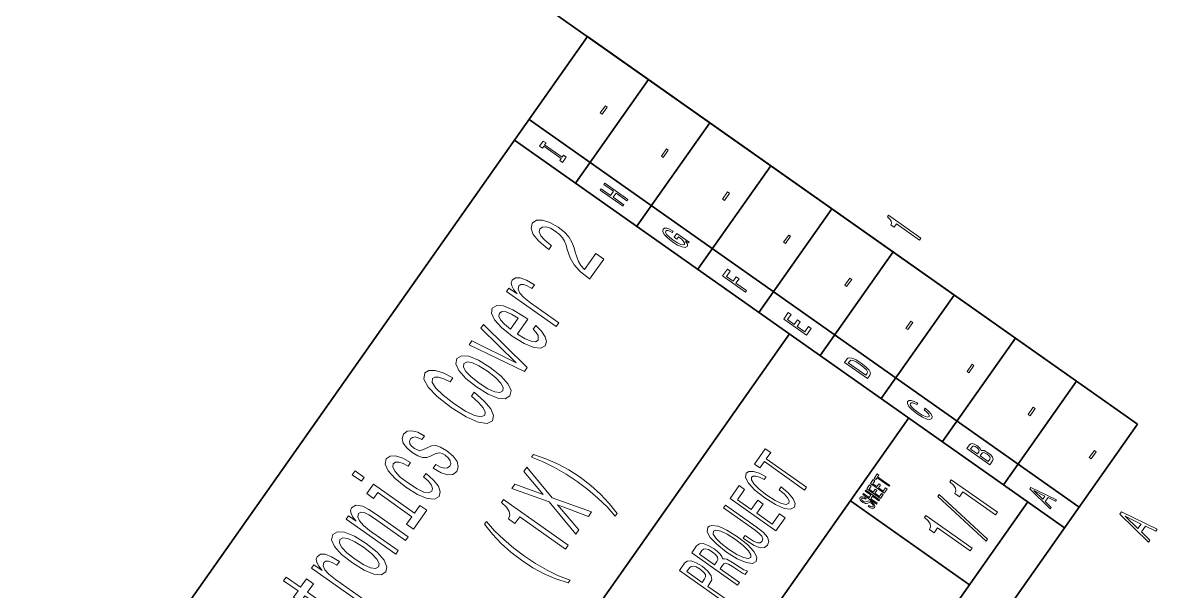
# Model space of a CAD drawing. Extents: x -102847 to 46781, y 197 to 139301.
# Drawn here: x -38 to 42948, y 61133 to 82681 of the extents above; entities that cross this region are included whole.
import ezdxf

# ---------------------------------------------------------------- set-up
doc = ezdxf.new("R2010")
doc.units = 0

# ---------------------------------------------------------------- blocks, each defined once
blk = doc.blocks.new('Eletronics Cover 2 Upper')
at = {"color": 7, "lineweight": 35}
for p, q in [((410, 10), (410, 287)), ((220, 70), (410, 70)), ((385, 10), (385, 70)), ((390, 10), (390, 70)), ((410, 70), (410, 10)), ((385, 63.333332), (410, 63.333332)), ((385, 56.666668), (410, 56.666668)), ((385, 50), (410, 50)), ((385, 43.333332), (410, 43.333332)), ((220, 40), (385, 40)), ((385, 36.666668), (410, 36.666668)), ((385, 30), (410, 30)), ((220, 27), (385, 27)), ((385, 23.333334), (410, 23.333334)), ((385, 16.666666), (410, 16.666666)), ((220, 14), (385, 14)), ((10, 10), (410, 10)), ((220, 10), (410, 10))]:
    blk.add_line(p, q, dxfattribs=at)
at = {"color": 7, "lineweight": 35, "ltscale": 0.325}
blk.add_line((365, 14), (365, 27), dxfattribs=at)
at = {"color": 7, "lineweight": 13}
for points in [[(387.33429, 65.659821), (386.873199, 65.659821), (386.873199, 65.357224), (388.126801, 65.357224), (388.126801, 65.659821), (387.66571, 65.659821), (387.66571, 67.554626), (388.126801, 67.554626), (388.126801, 67.857224), (386.873199, 67.857224), (386.873199, 67.554626), (387.33429, 67.554626)], [(399.132568, 65.140724), (399.132568, 64.938995), (400.867432, 64.938995), (400.867432, 65.140724)], [(287.670044, 61.858788), (287.670044, 59.145531), (287.73056, 58.268009), (288.013, 57.662823), (288.57782, 57.309795), (289.536041, 57.188759), (290.585022, 57.239193), (290.585022, 58.00576), (289.818451, 57.945244), (289.122498, 58.025936), (288.749298, 58.278095), (288.587921, 58.701729), (288.557648, 59.296829), (288.557648, 61.858788), (290.585022, 61.858788), (290.585022, 62.615273), (288.557648, 62.615273), (288.557648, 64.198845), (287.670044, 64.198845), (287.670044, 62.615273), (286.136902, 62.615273), (286.136902, 61.858788)], [(313.511536, 64.622475), (312.573517, 64.622475), (312.573517, 63.613831), (313.511536, 63.613831)], [(338.778107, 59.982708), (338.576385, 59.135445), (338.24353, 58.530258), (337.779541, 58.157059), (337.234894, 58.036022), (336.579285, 58.217579), (336.06485, 58.762245), (335.721924, 59.649853), (335.610962, 60.880402), (335.721924, 62.100861), (336.054779, 62.998558), (336.569183, 63.543224), (337.234894, 63.734867), (337.719055, 63.634003), (338.132568, 63.351582), (338.455353, 62.897694), (338.677246, 62.272331), (339.635468, 62.272331), (339.332886, 63.230545), (338.80838, 63.956772), (338.092224, 64.41066), (337.234894, 64.572044), (336.16571, 64.319885), (335.348724, 63.613831), (334.824219, 62.453888), (334.64267, 60.880402), (334.824219, 59.306915), (335.348724, 58.146973), (336.16571, 57.430836), (337.234894, 57.188759), (338.172913, 57.380402), (338.929413, 57.914986), (339.463989, 58.792507), (339.746399, 59.982708)], [(371.115295, 57.380402), (375.926514, 57.380402), (375.926514, 58.247837), (372.123932, 58.247837), (372.335754, 58.721901), (372.698853, 59.115273), (373.818451, 59.831409), (374.413544, 60.134003), (375.079254, 60.567722), (375.553314, 61.072044), (375.825653, 61.667145), (375.926514, 62.342937), (375.755066, 63.190201), (375.280975, 63.855907), (374.554749, 64.279541), (373.61673, 64.430832), (372.648438, 64.259361), (371.912109, 63.785301), (371.438049, 63.028816), (371.276672, 62.030258), (371.276672, 61.889046), (372.194519, 61.889046), (372.194519, 61.969738), (372.285309, 62.655617), (372.557648, 63.159943), (372.991364, 63.482708), (373.566284, 63.593658), (374.151306, 63.492794), (374.585022, 63.240631), (374.867432, 62.84726), (374.968323, 62.353024), (374.897705, 61.889046), (374.706055, 61.495674), (374.383301, 61.152737), (373.939484, 60.850143), (373.344391, 60.527374), (372.355896, 59.902016), (371.659943, 59.236309), (371.246399, 58.429394), (371.115295, 57.41066)], [(292.884735, 57.380402), (293.772369, 57.380402), (293.772369, 60.476944), (293.863129, 61.223343), (294.135468, 61.757923), (294.579285, 62.080688), (295.174377, 62.191643), (295.618164, 62.121037), (295.951019, 61.919308), (296.152771, 61.576366), (296.223358, 61.112389), (297.121063, 61.112389), (297.000031, 61.929394), (296.667175, 62.514408), (296.112427, 62.867432), (295.355927, 62.988472), (294.841522, 62.90778), (294.397705, 62.706051), (294.004333, 62.36311), (293.69165, 61.899132), (293.69165, 62.796829), (292.884735, 62.796829)], [(298.361694, 60.083572), (298.523071, 58.853024), (298.987061, 57.945244), (299.723358, 57.380402), (300.711853, 57.188759), (301.690216, 57.380402), (302.426544, 57.935158), (302.890503, 58.842937), (303.061981, 60.083572), (302.890503, 61.314117), (302.426544, 62.231987), (301.690216, 62.786743), (300.711853, 62.988472), (299.723358, 62.786743), (298.987061, 62.221901), (298.523071, 61.314117)], [(304.695984, 57.380402), (305.583588, 57.380402), (305.583588, 60.507202), (305.674377, 61.223343), (305.966888, 61.747837), (306.420776, 62.070602), (307.02597, 62.191643), (307.510101, 62.090775), (307.812714, 61.818443), (307.963989, 61.364552), (308.014435, 60.759365), (308.014435, 57.380402), (308.902039, 57.380402), (308.902039, 60.940922), (308.861694, 61.657059), (308.680145, 62.252159), (308.085022, 62.796829), (307.157074, 62.988472), (306.64267, 62.917866), (306.208954, 62.726223), (305.835754, 62.403458), (305.543243, 61.969738), (305.543243, 62.796829), (304.695984, 62.796829)], [(320.289642, 61.001438), (321.167175, 61.001438), (320.985596, 61.808357), (320.55188, 62.443802), (319.876099, 62.837173), (318.998596, 62.988472), (318.030273, 62.786743), (317.293976, 62.221901), (316.829987, 61.304031), (316.66861, 60.073486), (316.819916, 58.853024), (317.273804, 57.945244), (317.989929, 57.380402), (318.968323, 57.188759), (319.835754, 57.340057), (320.511536, 57.763687), (320.975525, 58.429394), (321.177246, 59.317001), (320.329987, 59.317001), (320.178711, 58.752159), (319.896271, 58.328529), (319.492828, 58.06628), (318.998596, 57.985588), (318.383301, 58.116714), (317.939514, 58.520172), (317.667175, 59.175789), (317.576385, 60.103745), (317.667175, 61.011524), (317.949585, 61.667145), (318.403473, 62.070602), (318.998596, 62.211815), (319.523071, 62.121037), (319.916443, 61.889046), (320.178711, 61.50576)], [(325.56485, 60.53746), (324.70752, 60.739193), (324.072083, 60.97118), (323.86026, 61.445244), (323.920776, 61.778095), (324.132568, 62.020172), (324.475525, 62.171467), (324.969757, 62.231987), (325.443817, 62.171467), (325.817017, 61.98991), (326.059082, 61.717579), (326.159973, 61.354465), (327.027405, 61.354465), (327.027405, 61.374638), (326.876099, 62.030258), (326.462555, 62.544666), (325.817017, 62.867432), (324.969757, 62.988472), (324.112427, 62.867432), (323.487061, 62.53458), (323.093689, 62.040344), (322.972656, 61.414986), (323.063416, 60.809795), (323.345825, 60.386166), (323.809814, 60.083572), (324.485596, 59.871758), (325.474091, 59.629681), (326.079285, 59.377522), (326.240662, 59.175789), (326.301178, 58.873196), (326.210388, 58.5), (325.968323, 58.217579), (325.574951, 58.036022), (325.050446, 57.975502), (324.495697, 58.036022), (324.092224, 58.247837), (323.819916, 58.590775), (323.708954, 59.064838), (322.851593, 59.064838), (322.992828, 58.257923), (323.406372, 57.672909), (324.061981, 57.319881), (324.969757, 57.188759), (325.917877, 57.319881), (326.613861, 57.672909), (327.037476, 58.237751), (327.188782, 58.97406), (327.07782, 59.609509), (326.765137, 60.043224), (326.250732, 60.325645)], [(340.866028, 60.083572), (341.027405, 58.853024), (341.491364, 57.945244), (342.227692, 57.380402), (343.216156, 57.188759), (344.19455, 57.380402), (344.930847, 57.935158), (345.394836, 58.842937), (345.566284, 60.083572), (345.394836, 61.314117), (344.930847, 62.231987), (344.19455, 62.786743), (343.216156, 62.988472), (342.227692, 62.786743), (341.491364, 62.221901), (341.027405, 61.314117)], [(348.824219, 57.380402), (349.762268, 57.380402), (351.739197, 62.796829), (350.82135, 62.796829), (349.298279, 58.429394), (347.744965, 62.796829), (346.817017, 62.796829)], [(354.049011, 59.831409), (357.599426, 59.831409), (357.609528, 60.244953), (357.44812, 61.404896), (357.004333, 62.272331), (356.298279, 62.796829), (355.360229, 62.988472), (354.442383, 62.786743), (353.736328, 62.221901), (353.28244, 61.304031), (353.121033, 60.093658), (353.272339, 58.853024), (353.726227, 57.945244), (354.422211, 57.380402), (355.329987, 57.188759), (356.11673, 57.319881), (356.762268, 57.662823), (357.236328, 58.207493), (357.508667, 58.933716), (356.631134, 58.933716), (356.449585, 58.530258), (356.187317, 58.227665), (355.440918, 57.985588), (354.865997, 58.096539), (354.432281, 58.449566), (354.149872, 59.024494), (354.049011, 59.801151)], [(359.677246, 57.380402), (360.56485, 57.380402), (360.56485, 60.476944), (360.65564, 61.223343), (360.927979, 61.757923), (361.371765, 62.080688), (361.966858, 62.191643), (362.410675, 62.121037), (362.74353, 61.919308), (362.945251, 61.576366), (363.015869, 61.112389), (363.913544, 61.112389), (363.792511, 61.929394), (363.459656, 62.514408), (362.904907, 62.867432), (362.148438, 62.988472), (361.634033, 62.90778), (361.190216, 62.706051), (360.796844, 62.36311), (360.484161, 61.899132), (360.484161, 62.796829), (359.677246, 62.796829)], [(299.26947, 60.093658), (299.36026, 61.001438), (299.64267, 61.657059), (300.096558, 62.060516), (300.711853, 62.201729), (301.317017, 62.060516), (301.770905, 61.667145), (302.053345, 61.001438), (302.154205, 60.093658), (302.053345, 59.175789), (301.770905, 58.510086), (301.317017, 58.106625), (300.711853, 57.975502), (300.096558, 58.106625), (299.64267, 58.510086), (299.36026, 59.175789)], [(313.481293, 58.126801), (313.481293, 62.615273), (311.201752, 62.615273), (311.201752, 61.858788), (312.593689, 61.858788), (312.593689, 58.126801), (310.778137, 58.126801), (310.778137, 57.380402), (315.317017, 57.380402), (315.317017, 58.126801)], [(341.773804, 60.093658), (341.864563, 61.001438), (342.146973, 61.657059), (342.600891, 62.060516), (343.216156, 62.201729), (343.82135, 62.060516), (344.275238, 61.667145), (344.557648, 61.001438), (344.658508, 60.093658), (344.557648, 59.175789), (344.275238, 58.510086), (343.82135, 58.106625), (343.216156, 57.975502), (342.600891, 58.106625), (342.146973, 58.510086), (341.864563, 59.175789)], [(354.049011, 60.577808), (354.159943, 61.273773), (354.432281, 61.788181), (354.845825, 62.100861), (355.390503, 62.211815), (355.925079, 62.100861), (356.338623, 61.788181), (356.59079, 61.273773), (356.68158, 60.577808)], [(386.664276, 58.690563), (386.999298, 58.690563), (386.999298, 59.864914), (388.000732, 59.864914), (388.000732, 58.690563), (388.332123, 58.690563), (388.332123, 61.190563), (388.000732, 61.190563), (388.000732, 60.171112), (386.999298, 60.171112), (386.999298, 61.190563), (386.664276, 61.190563)], [(399.132568, 58.474064), (399.132568, 58.272335), (400.867432, 58.272335), (400.867432, 58.474064)], [(388.159241, 52.35891), (388.220459, 52.023895), (388.400574, 52.023895), (388.400574, 53.37476), (387.489197, 53.37476), (387.489197, 53.068565), (388.051147, 53.068565), (388.051147, 53.046951), (388.007935, 52.715538), (387.89267, 52.470581), (387.716156, 52.315681), (387.496399, 52.265251), (387.251434, 52.33009), (387.060516, 52.524616), (386.938049, 52.845222), (386.894806, 53.284702), (386.934448, 53.720581), (387.056915, 54.041187), (387.251434, 54.23571), (387.514404, 54.304153), (387.694519, 54.268131), (387.842224, 54.167267), (387.950287, 53.997959), (388.011536, 53.771015), (388.368164, 53.771015), (388.274506, 54.116837), (388.097992, 54.376202), (387.849426, 54.534702), (387.536041, 54.592339), (387.125366, 54.502281), (386.815552, 54.239311), (386.617432, 53.825047), (386.548981, 53.273895), (386.617432, 52.719139), (386.815552, 52.304874), (387.107361, 52.041908), (387.474792, 51.955452), (387.680115, 51.984268), (387.863831, 52.056316), (388.022339, 52.182396)], [(319.664276, 43.340057), (320.299744, 43.340057), (319.724792, 44.409222), (319.32135, 45.528816), (319.069183, 46.708935), (318.988495, 47.899136), (319.069183, 49.089336), (319.32135, 50.259365), (319.724792, 51.38905), (320.299744, 52.458214), (319.664276, 52.458214), (318.927979, 51.348701), (318.413574, 50.249279), (318.110962, 49.099422), (318.020203, 47.899136), (318.110962, 46.688759), (318.413574, 45.548992), (318.927979, 44.449566)], [(324.818451, 45.286743), (325.736328, 45.286743), (325.736328, 52.337173), (325.050446, 52.337173), (324.868896, 51.721901), (324.505798, 51.308357), (323.951019, 51.066284), (323.184448, 50.985592), (323.184448, 50.269451), (324.818451, 50.269451)], [(328.39917, 45.286743), (329.458221, 45.286743), (331.061981, 48.121037), (332.695984, 45.286743), (333.765137, 45.286743), (331.576385, 48.887608), (333.654205, 52.296829), (332.635468, 52.296829), (331.092224, 49.704613), (329.579285, 52.296829), (328.520203, 52.296829), (330.587921, 48.877522)], [(336.417877, 43.340057), (337.144104, 44.449566), (337.658508, 45.548992), (337.961121, 46.688759), (338.061981, 47.899136), (337.961121, 49.099422), (337.658508, 50.249279), (337.144104, 51.348701), (336.417877, 52.458214), (335.78244, 52.458214), (336.34729, 51.38905), (336.750732, 50.259365), (336.992798, 49.089336), (337.083588, 47.899136), (336.992798, 46.708935), (336.750732, 45.528816), (336.337189, 44.409222), (335.78244, 43.340057)], [(399.132568, 51.807396), (399.132568, 51.605667), (400.867432, 51.605667), (400.867432, 51.807396)], [(386.761536, 45.357231), (387.096558, 45.357231), (387.096558, 46.506367), (388.148407, 46.506367), (388.148407, 46.805359), (387.096558, 46.805359), (387.096558, 47.554638), (388.389771, 47.554638), (388.389771, 47.857231), (386.761536, 47.857231)], [(399.132568, 45.140732), (399.132568, 44.939003), (400.867432, 44.939003), (400.867432, 45.140732)], [(386.74353, 38.690563), (388.328522, 38.690563), (388.328522, 38.993156), (387.074921, 38.993156), (387.074921, 39.839699), (388.19165, 39.839699), (388.19165, 40.138691), (387.074921, 40.138691), (387.074921, 40.88797), (388.299713, 40.88797), (388.299713, 41.190563), (386.74353, 41.190563)], [(399.132568, 38.474064), (399.132568, 38.272335), (400.867432, 38.272335), (400.867432, 38.474064)], [(414.909241, 35.366787), (415.368164, 35.366787), (415.368164, 38.892002), (415.025208, 38.892002), (414.934448, 38.584366), (414.752899, 38.377594), (414.475525, 38.256557), (414.092224, 38.216209), (414.092224, 37.858143), (414.909241, 37.858143)], [(334.322784, 30.881124), (334.985596, 30.881124), (334.985596, 32.992077), (335.720459, 32.992077), (336.462555, 33.028099), (337.053314, 33.280258), (337.435181, 33.770172), (337.56485, 34.440201), (337.463989, 35.059799), (337.175812, 35.513687), (336.700287, 35.787464), (336.05188, 35.881126), (334.322784, 35.881126)], [(338.573486, 30.881124), (339.24353, 30.881124), (339.24353, 32.992077), (339.927979, 32.992077), (340.432281, 32.970463), (340.749298, 32.869598), (340.922211, 32.631844), (340.994263, 32.206772), (341.030273, 31.558357), (341.073486, 31.133286), (341.159943, 30.881124), (341.916443, 30.881124), (341.916443, 31.018013), (341.750732, 31.219742), (341.693085, 31.594381), (341.64267, 32.401299), (341.520172, 32.999279), (341.354492, 33.1866), (341.095123, 33.323486), (341.383301, 33.503601), (341.585022, 33.755764), (341.714722, 34.072765), (341.757935, 34.454613), (341.657074, 35.059799), (341.368896, 35.513687), (340.893372, 35.787464), (340.244965, 35.881126), (338.573486, 35.881126)], [(342.66571, 33.381126), (342.79541, 32.257206), (343.170044, 31.428675), (343.753601, 30.917147), (344.517303, 30.744236), (345.273804, 30.917147), (345.864563, 31.428675), (346.231995, 32.257206), (346.368896, 33.381126), (346.231995, 34.497841), (346.073486, 34.951729), (345.864563, 35.32637), (345.273804, 35.837898), (344.913574, 35.967579), (344.517303, 36.018013), (343.746399, 35.837898), (343.162842, 35.333572), (342.79541, 34.505043)], [(343.357361, 33.381126), (343.436615, 34.252884), (343.674377, 34.894093), (344.041809, 35.283142), (344.517303, 35.420029), (344.985596, 35.283142), (345.353027, 34.886887), (345.59079, 34.245678), (345.677246, 33.381126), (345.59079, 32.509365), (345.353027, 31.868156), (344.985596, 31.479107), (344.517303, 31.349424), (344.041809, 31.479107), (343.674377, 31.868156), (343.436615, 32.502163)], [(349.430847, 32.538185), (349.380432, 32.005043), (349.229126, 31.637609), (348.919312, 31.414267), (348.443817, 31.349424), (347.975525, 31.414267), (347.66571, 31.623199), (347.485596, 31.990635), (347.435181, 32.523777), (347.449585, 32.884007), (346.801178, 32.884007), (346.786743, 32.516571), (346.87323, 31.71686), (347.16861, 31.162104), (347.680115, 30.852306), (348.436615, 30.744236), (349.185883, 30.852306), (349.697418, 31.162104), (349.992798, 31.709654), (350.086487, 32.509365), (350.086487, 35.881126), (349.430847, 35.881126)], [(351.67868, 30.881124), (354.848724, 30.881124), (354.848724, 31.486311), (352.341522, 31.486311), (352.341522, 33.179394), (354.574951, 33.179394), (354.574951, 33.777378), (352.341522, 33.777378), (352.341522, 35.275936), (354.791077, 35.275936), (354.791077, 35.881126), (351.67868, 35.881126)], [(358.695984, 32.739914), (358.55188, 32.134727), (358.314148, 31.70245), (357.982727, 31.435879), (357.593689, 31.349424), (357.125366, 31.479107), (356.757935, 31.868156), (356.513, 32.502163), (356.433716, 33.381126), (356.513, 34.252884), (356.750732, 34.894093), (357.118164, 35.283142), (357.593689, 35.420029), (357.939514, 35.347984), (358.234894, 35.146255), (358.465424, 34.822048), (358.623932, 34.375362), (359.30838, 34.375362), (359.092224, 35.059799), (358.71759, 35.578529), (358.206055, 35.902737), (357.593689, 36.018013), (356.829987, 35.837898), (356.246399, 35.333572), (355.871765, 34.505043), (355.742096, 33.381126), (355.871765, 32.257206), (356.246399, 31.428675), (356.829987, 30.917147), (357.593689, 30.744236), (358.263702, 30.881124), (358.804047, 31.262968), (359.185883, 31.889771), (359.387634, 32.739914)], [(361.534607, 30.881124), (362.197418, 30.881124), (362.197418, 35.275936), (363.710388, 35.275936), (363.710388, 35.881126), (360.014404, 35.881126), (360.014404, 35.275936), (361.534607, 35.275936)], [(335.871765, 35.268734), (336.304047, 35.225506), (336.621033, 35.088615), (336.80838, 34.836456), (336.873199, 34.440201), (336.801147, 34.022335), (336.606628, 33.770172), (336.275238, 33.640491), (335.82135, 33.604469), (334.985596, 33.604469), (334.985596, 35.268734)], [(340.057648, 35.268734), (340.497131, 35.225506), (340.806915, 35.088615), (341.001465, 34.836456), (341.066284, 34.440201), (340.994263, 34.022335), (340.799713, 33.770172), (340.468323, 33.640491), (340.014404, 33.604469), (339.24353, 33.604469), (339.24353, 35.268734)], [(387.496399, 34.523895), (386.664276, 34.523895), (386.664276, 32.023895), (387.496399, 32.023895), (387.889038, 32.103146), (388.180847, 32.344501), (388.360962, 32.737152), (388.425812, 33.273895), (388.368164, 33.821445), (388.296112, 34.037582), (388.195251, 34.210495), (387.903473, 34.444645), (387.712555, 34.502281)], [(387.471191, 34.224903), (387.744965, 34.170868), (387.932281, 34.005165), (388.043945, 33.709774), (388.079987, 33.273895), (388.040344, 32.852425), (387.92868, 32.557037), (387.737762, 32.380524), (387.471191, 32.322887), (386.999298, 32.322887), (386.999298, 34.224903)], [(399.132568, 31.807396), (399.132568, 31.605667), (400.867432, 31.605667), (400.867432, 31.807396)], [(388.083588, 26.286623), (388.011536, 25.984028), (387.89267, 25.767891), (387.726959, 25.634605), (387.53244, 25.591377), (387.298279, 25.656219), (387.114563, 25.850742), (386.992065, 26.167746), (386.952454, 26.607227), (386.992065, 27.043106), (387.110962, 27.363712), (387.294678, 27.558235), (387.53244, 27.62668), (387.705322, 27.590656), (387.853027, 27.489792), (387.968292, 27.327688), (388.047546, 27.104345), (388.389771, 27.104345), (388.281708, 27.446564), (388.094391, 27.705931), (387.838623, 27.868034), (387.53244, 27.925671), (387.150574, 27.835613), (386.858795, 27.583452), (386.671478, 27.169188), (386.606628, 26.607227), (386.671478, 26.045267), (386.858795, 25.631002), (387.150574, 25.375238), (387.53244, 25.288784), (387.867432, 25.357227), (388.137604, 25.548149), (388.328522, 25.861549), (388.429413, 26.286623)], [(366.309082, 25.413544), (366.112396, 25.413544), (366.155609, 25.184437), (366.263702, 25.015848), (366.430115, 24.914265), (366.654907, 24.87752), (366.877533, 24.912102), (367.043945, 25.007204), (367.149841, 25.15634), (367.188751, 25.353025), (367.156342, 25.530258), (367.065552, 25.644812), (366.918579, 25.720461), (366.721893, 25.776655), (366.553314, 25.817722), (366.443085, 25.865273), (366.380402, 25.934437), (366.360962, 26.042505), (366.380402, 26.139769), (366.436584, 26.213255), (366.523041, 26.262968), (366.641937, 26.280258), (366.76297, 26.258644), (366.858063, 26.200287), (366.920746, 26.103025), (366.951019, 25.97118), (367.147705, 25.97118), (367.147705, 25.975504), (367.113098, 26.178673), (367.011536, 26.329969), (366.851593, 26.425072), (366.635437, 26.457491), (366.440918, 26.425072), (366.289612, 26.334293), (366.192352, 26.193804), (366.157776, 26.012247), (366.185883, 25.850143), (366.268005, 25.739912), (366.397705, 25.666426), (366.574921, 25.610229), (366.75, 25.560518), (366.881836, 25.512968), (366.961823, 25.443804), (366.989899, 25.331411), (366.963989, 25.216858), (366.896973, 25.130402), (366.79538, 25.076368), (366.663544, 25.059076), (366.516571, 25.082851), (366.404175, 25.152016), (366.332855, 25.264408)], [(367.450287, 24.918587), (367.651306, 24.918587), (367.651306, 25.623198), (368.252167, 25.623198), (368.252167, 24.918587), (368.451019, 24.918587), (368.451019, 26.418587), (368.252167, 26.418587), (368.252167, 25.806915), (367.651306, 25.806915), (367.651306, 26.418587), (367.450287, 26.418587)], [(368.798981, 24.918587), (369.75, 24.918587), (369.75, 25.100143), (368.997833, 25.100143), (368.997833, 25.608068), (369.667877, 25.608068), (369.667877, 25.787462), (368.997833, 25.787462), (368.997833, 26.23703), (369.732697, 26.23703), (369.732697, 26.418587), (368.798981, 26.418587)], [(370.100159, 24.918587), (371.051147, 24.918587), (371.051147, 25.100143), (370.298981, 25.100143), (370.298981, 25.608068), (370.969025, 25.608068), (370.969025, 25.787462), (370.298981, 25.787462), (370.298981, 26.23703), (371.033875, 26.23703), (371.033875, 26.418587), (370.100159, 26.418587)], [(371.755768, 24.918587), (371.95462, 24.918587), (371.95462, 26.23703), (372.408508, 26.23703), (372.408508, 26.418587), (371.299713, 26.418587), (371.299713, 26.23703), (371.755768, 26.23703)], [(399.132568, 25.14073), (399.132568, 24.939001), (400.867432, 24.939001), (400.867432, 25.14073)], [(370.533142, 15.700288), (371.188751, 15.700288), (371.188751, 20.736311), (370.698853, 20.736311), (370.569153, 20.296829), (370.309784, 20.00144), (369.913544, 19.828529), (369.365997, 19.770893), (369.365997, 19.259365), (370.533142, 19.259365)], [(373.876068, 15.030259), (374.373199, 15.030259), (376.116699, 20.837175), (375.612396, 20.837175)], [(379.207489, 15.700288), (379.863098, 15.700288), (379.863098, 20.736311), (379.373199, 20.736311), (379.2435, 20.296829), (378.984131, 20.00144), (378.587891, 19.828529), (378.040344, 19.770893), (378.040344, 19.259365), (379.207489, 19.259365)], [(387.950287, 20.041426), (388.202454, 20.250359), (388.267303, 20.39085), (388.28891, 20.563761), (388.242065, 20.833933), (388.101593, 21.028458), (387.874634, 21.147333), (387.557648, 21.190561), (386.667877, 21.190561), (386.667877, 18.690561), (387.608063, 18.690561), (387.943085, 18.740993), (388.19165, 18.888687), (388.346558, 19.122837), (388.400574, 19.43984), (388.368164, 19.652376), (388.281708, 19.82889), (388.141205, 19.958572)], [(387.489197, 20.153097), (386.999298, 20.153097), (386.999298, 20.891569), (387.518005, 20.891569), (387.712555, 20.869957), (387.849426, 20.805115), (387.932281, 20.693443), (387.96109, 20.527737), (387.92868, 20.36203), (387.842224, 20.246758), (387.694519, 20.174711)], [(387.568451, 18.989553), (386.999298, 18.989553), (386.999298, 19.850504), (387.536041, 19.850504), (387.76297, 19.825287), (387.925079, 19.74964), (388.022339, 19.619957), (388.054749, 19.432636), (388.022339, 19.234509), (387.932281, 19.097622), (387.780975, 19.014769)], [(399.132568, 18.474064), (399.132568, 18.272335), (400.867432, 18.272335), (400.867432, 18.474064)], [(386.404907, 12.023895), (386.736328, 12.023895), (386.999298, 12.758765), (387.997131, 12.758765), (388.260101, 12.023895), (388.598694, 12.023895), (387.683716, 14.527497), (387.316284, 14.527497)], [(387.114563, 13.064961), (387.5, 14.167267), (387.885437, 13.064961)], [(399.132568, 11.807397), (399.132568, 11.605667), (400.867432, 11.605667), (400.867432, 11.807397)], [(392.216858, 3.166787), (392.680847, 3.166787), (393.049011, 4.195605), (394.445984, 4.195605), (394.814117, 3.166787), (395.288177, 3.166787), (394.007202, 6.67183), (393.492798, 6.67183)], [(393.210388, 4.624279), (393.75, 6.167507), (394.289642, 4.624279)]]:
    blk.add_lwpolyline(points, close=True, dxfattribs=at)

msp = doc.modelspace()

# ---------------------------------------------------------------- block references
at = {"xscale": 191.9987919355817, "yscale": 424.9905550316047, "zscale": 191.9987919355817, "rotation": 54.82461164943881}
msp.add_blockref('Eletronics Cover 2 Upper', (326.41, 672.259), dxfattribs=at)

doc.saveas('drawing.dxf')
